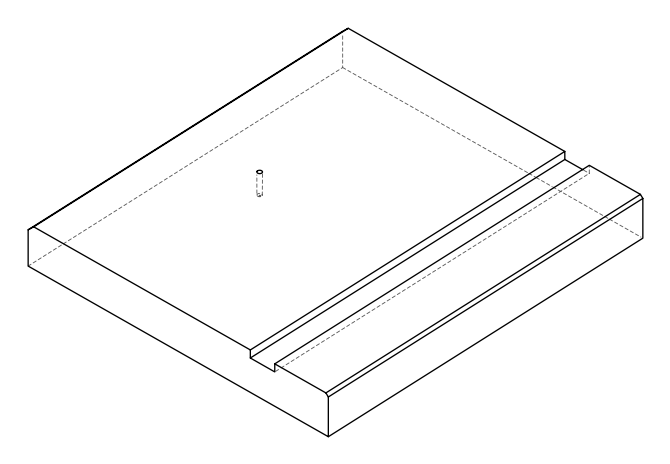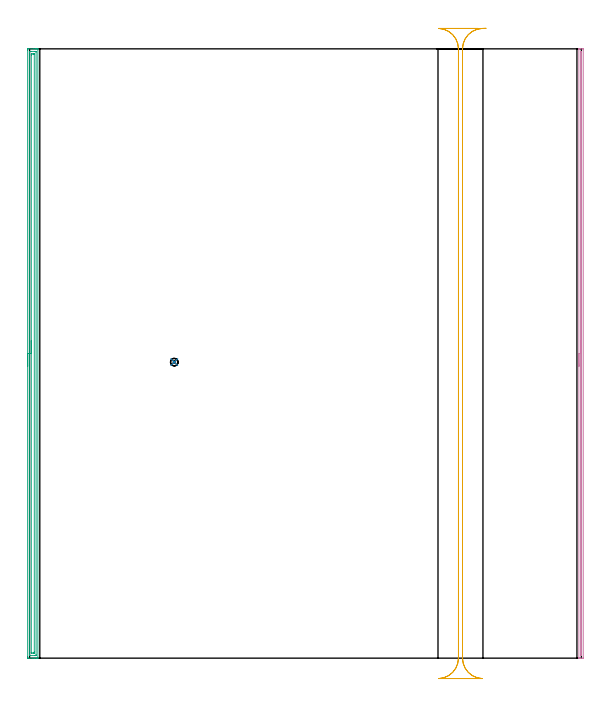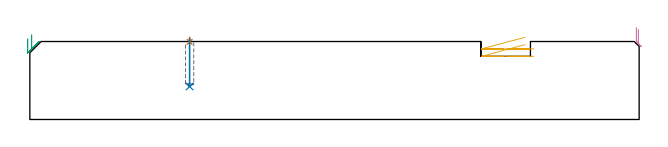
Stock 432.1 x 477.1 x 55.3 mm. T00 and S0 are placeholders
(PLAN: 5 operations, 3 tool changes, 24.2 min)
(1 SPOT_DRILL | STEP1POCKET | NXT0321_9005460120000 | 0.03 min | 0 mm3)
(2 DRILL_BLIND_HOLE_INTO_CENTER | STEP1POCKET | UGT0301_182 | 0.14 min | 825 mm3)
(3 AREA_MILL | FG_CHAMFER_SURFACE | UGT0205_001 | 11.67 min | 15267 mm3)
(4 AREA_MILL_1 | FG_CHAMFER_SURFACE_1 | UGT0205_001 | 7.78 min | 2922 mm3)
(5 MILL_RECTANGULAR_SLOT | SLOT_RECTANGULAR | UGT0201_004 | Follow Part, ap 8, ae 75% | 4.63 min | 176475 mm3)
(TOOL NXT0321_9005460120000 | NC Spot Drill, 142deg, 12mm, Carbide, Uncoated | D12 PA142 FL30 Z2)
(TOOL UGT0301_182 | Twist Drill 5.9 mm | D5.9 PA118 FL55 Z2)
(TOOL UGT0205_001 | Chamfer Mill 20 x 3 x 45 deg. | D20 FL50 Z2)
(TOOL UGT0201_004 | End Mill 32 mm | D32 FL53 Z6)
(OP 1 SPOT_DRILL)
G17 G21 G94 G90
T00 M6
G54
G17 G0 G90 X113.3 Y231.8 S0 M3
G43 Z65.3 H0
G94 G81 G98 Z55.046 F250. R58.3
G80
M5
M2
(OP 2 DRILL_BLIND_HOLE_INTO_CENTER)
G17 G21 G94 G90
T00 M6
G54
G17 G0 G90 X113.3 Y231.8 S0 M3
G43 Z65.3 H0
G94 G81 G98 Z23.4 F250. R57.3
G80
M5
M2
(OP 3 AREA_MILL)
G17 G21 G94 G90
T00 M6
G54
G17 G0 G90 X-1.5 Y228.55 S1061 M3
G43 Z65.3 H0
Z57.3
G94 G1 Y228.588 Z56.428 F250.
Y228.702 Z55.563
Y228.891 Z54.712
Y229.153 Z53.88
Y229.487 Z53.074
Y229.89 Z52.3
Y230.358 Z51.564
Y230.89 Z50.872
Y231.479 Z50.229
Y232.122 Z49.639
Y232.814 Z49.108
Y233.55 Z48.64
Y234.324 Z48.237
Y235.13 Z47.903
Y235.962 Z47.641
Y236.813 Z47.452
Y237.678 Z47.338
Y238.55 Z47.3
Y476.048
X-1.499 Y476.467 Z47.301
X-1.495 Y476.937 Z47.303
X-1.492 Y477.09 Z47.306
X-1.031 Y477.1 Z47.766
X3.383 Z52.177
X4.781 Z53.578
X5.148 Z53.943
X5.882 Z54.681
X6.11 Z54.91
X6.489 Y477.093 Z55.28
X6.497 Y477.091 Z55.288
X6.5 Y476.914 Z55.3
Y0.181
X6.504 Y0.01 Z55.296
X6.489 Y0.008 Z55.28
X6.11 Y0. Z54.91
X5.882 Z54.681
X5.148 Z53.943
X3.899 Z52.696
X2.621 Z51.416
X-1.031 Y0.001 Z47.766
X-1.26 Y0.004 Z47.537
X-1.492 Y0.01 Z47.306
X-1.495 Y0.163 Z47.303
X-1.499 Y0.633 Z47.301
X-1.5 Y1.108 Z47.3
Y238.55
X-0.086 Z48.714
X-0.085 Y474.614 Z48.715
Y474.678
X-0.079 Y475.084 Z48.721
X0.323 Y475.095 Z49.123
X0.735 Y475.098 Z49.535
X1.201 Y475.1 Z50.001
X4.265 Y475.099 Z53.065
X4.735 Y475.097 Z53.535
X4.974 Y475.09 Z53.774
X5.079 Y475.063 Z53.879
X5.085 Y474.742 Z53.885
Y474.678
Y2.486
Y2.422
X5.079 Y2.016 Z53.879
X4.677 Y2.005 Z53.477
X4.265 Y2.002 Z53.065
X3.799 Y2. Z52.599
X0.735 Y2.001 Z49.535
X0.265 Y2.003 Z49.065
X0.026 Y2.01 Z48.826
X-0.079 Y2.036 Z48.721
X-0.085 Y2.358 Z48.715
Y2.422
X-0.086 Y238.55 Z48.714
X1.328 Z50.128
X1.329 Y472.287 Z50.129
X1.333 Y472.889 Z50.133
X1.335 Y473.034 Z50.135
X1.346 Y473.09 Z50.146
X1.413 Y473.096 Z50.213
X1.617 Y473.099 Z50.417
X2.292 Y473.1 Z51.092
X3.175 Z51.975
X3.383 Y473.099 Z52.183
X3.591 Y473.094 Z52.391
X3.649 Y473.09 Z52.449
X3.665 Y473.082 Z52.465
X3.667 Y473.064 Z52.467
X3.67 Y472.987 Z52.47
X3.671 Y472.889 Z52.471
Y472.597
Y4.813
X3.667 Y4.211 Z52.467
X3.664 Y4.066 Z52.464
X3.654 Y4.01 Z52.454
X3.587 Y4.004 Z52.387
X3.383 Y4.001 Z52.183
X2.708 Y4. Z51.508
X1.825 Z50.625
X1.617 Y4.001 Z50.417
X1.409 Y4.006 Z50.209
X1.351 Y4.01 Z50.151
X1.335 Y4.018 Z50.135
X1.333 Y4.036 Z50.133
X1.33 Y4.113 Z50.13
X1.329 Y4.211 Z50.129
X1.328 Y4.503 Z50.128
Y238.55
Y239.422 Z50.166
Y240.286 Z50.28
Y241.138 Z50.469
Y241.97 Z50.731
Y242.776 Z51.065
Y243.55 Z51.468
Y244.286 Z51.937
Y244.978 Z52.468
Y245.621 Z53.057
Y246.21 Z53.701
Y246.742 Z54.393
Y247.21 Z55.128
Y247.613 Z55.902
Y247.947 Z56.708
Y248.209 Z57.54
Y248.398 Z58.392
Y248.512 Z59.257
Y248.55 Z60.128
G0 Z65.3
M5
M2
(OP 4 AREA_MILL_1)
G17 G21 G94 G90
T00 M6
G54
G17 G0 G90 X430.1 Y228.55 S1061 M3
G43 Z65.3 H0
G94 G1 Y228.588 Z64.428 F250.
Y228.702 Z63.563
Y228.891 Z62.712
Y229.153 Z61.88
Y229.487 Z61.074
Y229.89 Z60.3
Y230.359 Z59.564
Y230.89 Z58.872
Y231.479 Z58.229
Y232.122 Z57.639
Y232.814 Z57.108
Y233.55 Z56.64
Y234.324 Z56.237
Y235.13 Z55.903
Y235.962 Z55.641
Y236.814 Z55.452
Y237.678 Z55.338
Y238.55 Z55.3
Y476.914
Y476.942 Z55.298
X430.103 Y477.09 Z55.288
X430.447 Y477.1 Z54.952
X430.457 Z54.942
X430.679 Z54.721
X431.41 Z53.985
X432.656 Z52.741
X433.17 Y477.096 Z52.225
X433.591 Y477.09 Z51.804
X433.596 Y476.9 Z51.801
X433.599 Y476.467
Y0.633
X433.596 Y0.2
X433.591 Y0.01 Z51.804
X433.17 Y0. Z52.225
X431.776 Z53.62
X431.41 Z53.985
X430.451 Z54.949
X430.103 Y0.01 Z55.288
X430.1 Y0.167 Z55.299
Y0.186 Z55.3
Y238.55
X431.514 Z53.886
Y474.572
X431.516 Y474.678 Z53.884
X431.521 Y475.019 Z53.879
X431.525 Y475.09 Z53.875
X431.574 Y475.094 Z53.826
X431.643 Y475.097 Z53.757
X431.875 Y475.1 Z53.525
X432.095 Y475.099 Z53.305
X432.131 Y475.098 Z53.269
X432.169 Y475.094 Z53.231
X432.178 Y475.09 Z53.222
X432.181 Y475.083 Z53.219
X432.183 Y475.052 Z53.217
X432.186 Y474.784 Z53.214
Y474.678
X432.185 Y2.378 Z53.215
X432.179 Y2.015 Z53.221
X431.822 Y2.003 Z53.578
X431.605 Y2.001 Z53.795
X431.569 Y2.002 Z53.831
X431.531 Y2.006 Z53.869
X431.522 Y2.01 Z53.878
X431.519 Y2.017 Z53.881
X431.517 Y2.048 Z53.883
X431.514 Y2.316 Z53.886
Y2.422
Y238.55
Y239.422 Z53.924
Y240.287 Z54.038
Y241.138 Z54.227
Y241.97 Z54.489
Y242.776 Z54.823
Y243.55 Z55.226
Y244.286 Z55.694
Y244.978 Z56.225
Y245.621 Z56.815
Y246.21 Z57.458
Y246.742 Z58.15
Y247.21 Z58.886
Y247.613 Z59.66
Y247.947 Z60.466
Y248.209 Z61.298
Y248.398 Z62.149
Y248.512 Z63.014
Y248.55 Z63.886
G0 Z65.3
M5
M2
(OP 5 MILL_RECTANGULAR_SLOT)
G17 G21 G94 G90
T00 M6
G54
G17 G0 G90 X351.145 Y493.1 S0 M3
G43 Z65.3 H0
Z58.3
G94 G1 X320.366 Z50.053 F250.
Y493.09 Z50.05
G2 X335.8 Y477.1 R16. F500.
G1 Y0.
G2 X320.366 Y-15.99 R16.
G1 X354.434
G2 X339. Y0. R16.
G1 Y477.1
G2 X354.434 Y493.09 R16.
G1 X357.433 Y493.196 F250.
G0 X351.145 Y493.1 Z53.05
G1 X320.366 Z44.803
Y493.09 Z44.8
G2 X335.8 Y477.1 R16. F500.
G1 Y0.
G2 X320.366 Y-15.99 R16.
G1 X354.434
G2 X339. Y0. R16.
G1 Y477.1
G2 X354.434 Y493.09 R16.
G1 X357.433 Y493.196 F250.
G0 Z65.3
M5
M2
